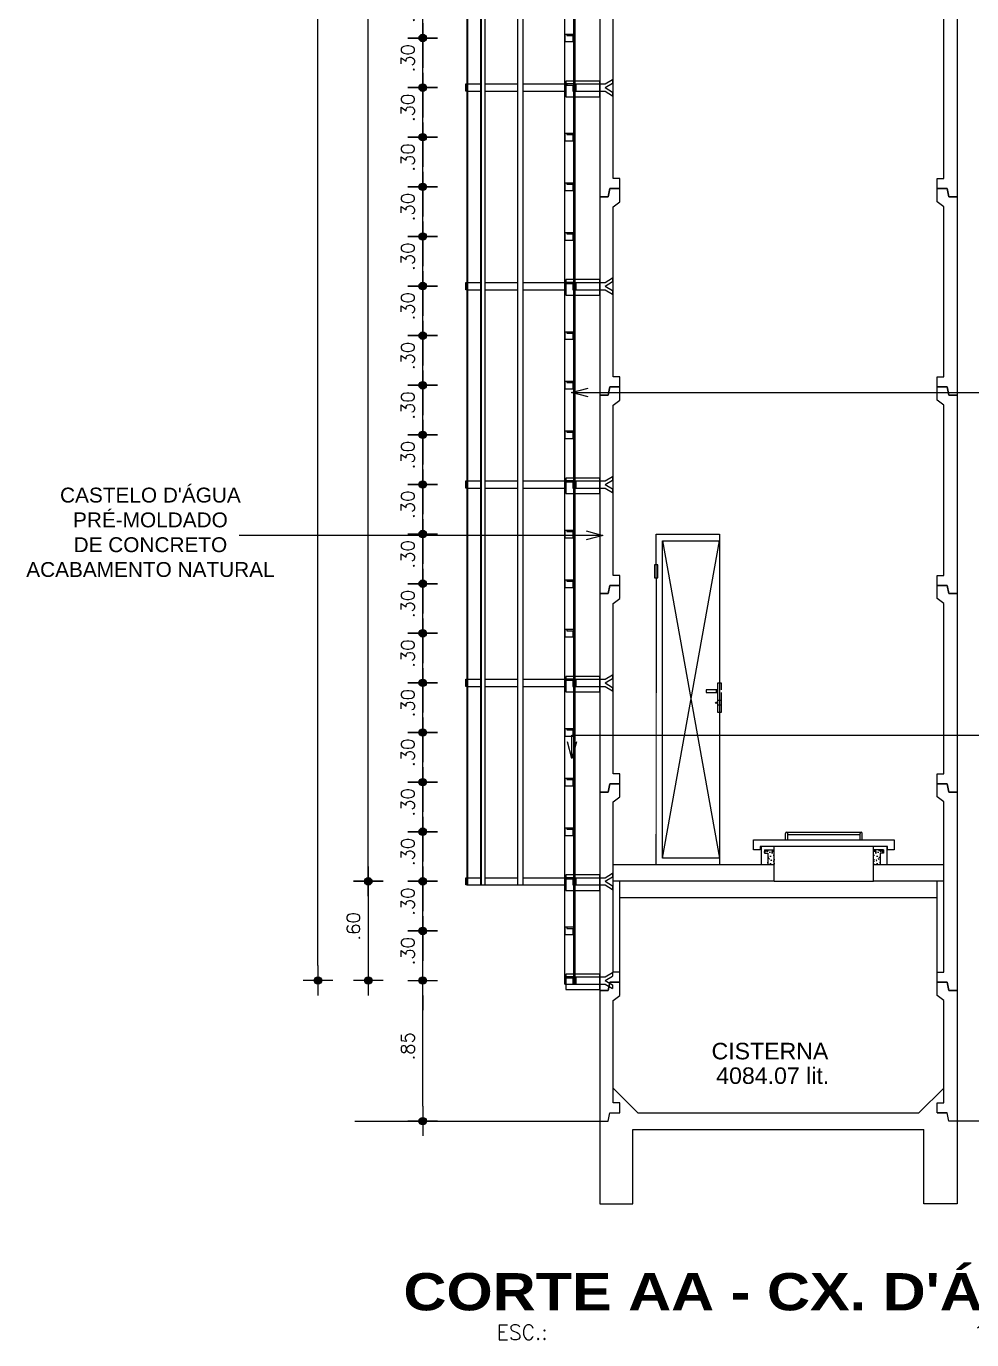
# Model space of a CAD drawing. Header units: millimetres. Extents: x 490 to 675, y -160 to -87.
# Drawn here: x 535.8 to 541.52, y -111.91 to -103.97 of the extents above; entities that cross this region are included whole.
import ezdxf
from ezdxf.enums import TextEntityAlignment as Align
from ezdxf.xclip import XClip

# ---------------------------------------------------------------- set-up
doc = ezdxf.new("R2010")
doc.units = ezdxf.units.MM
doc.header["$LTSCALE"] = 2.5
doc.header["$XCLIPFRAME"] = 2
doc.linetypes.add('DASHED2', pattern=[0.375, 0.25, -0.125])
doc.linetypes.add('HIDDEN2', pattern=[0.1875, 0.125, -0.0625])
for name, color, linetype in [('AN_TEXTOS', 2, 'Continuous'), ('ARQ_CORTE', 3, 'Continuous'), ('ARQ_ESQUADRIA', 2, 'Continuous'), ('ARQ_ESTRUTURA', 6, 'Continuous'), ('ARQ_HAT', 8, 'Continuous'), ('ARQ_PROJEÇÃO', 8, 'DASHED2'), ('ARQ_VISTA1', 7, 'Continuous'), ('ARQ_VISTA2', 2, 'Continuous'), ('COTAS', 1, 'Continuous'), ('Leader', 1, 'Continuous'), ('TITULO', 2, 'Continuous'), ('TXAMB', 2, 'Continuous')]:
    doc.layers.add(name, color=color, linetype=linetype)
doc.styles.add('ARIAL', font='arial.ttf')
doc.styles.add('COTA200', font='ROMANS.SHX')
doc.styles.add('COTA50', font='ROMANS.shx')
doc.styles.add('TIT200', font='')
doc.styles.get('TIT200').set_extended_font_data('Arial Black')
doc.dimstyles.new('COTA50', dxfattribs={"dimtxt": 0.08, "dimasz": 0.09, "dimexe": 0.05, "dimexo": 0.95, "dimgap": 0.05, "dimtad": 1, "dimzin": 4, "dimdsep": 46, "dimtxsty": 'COTA50', "dimblk": 'bola', "dimcen": -0.1, "dimdle": 0.05, "dimse1": 1, "dimse2": 1, "dimclrd": 256, "dimclre": 3, "dimclrt": 2, "dimadec": 0, "dimazin": 0, "dimtfac": 1, "dimtix": 1, "dimtmove": 2, "dimatfit": 3, "dimldrblk": 'bola', "dimfxl": 1, "dimtvp": 1.25, "dimtolj": 1, "dimtzin": 4, "dimarcsym": 0})
doc.dimstyles.new('COTA50$7', dxfattribs={"dimtxt": 0.09, "dimasz": 0.1, "dimexe": 0.05, "dimexo": 0.95, "dimgap": 0.1, "dimtad": 1, "dimzin": 4, "dimdsep": 46, "dimtxsty": 'COTA50', "dimblk": 'USERTICK', "dimblk1": 'OPEN30', "dimblk2": 'OPEN30', "dimsah": 1, "dimcen": -0.1, "dimdle": 0.05, "dimse1": 1, "dimse2": 1, "dimclrd": 256, "dimclre": 3, "dimclrt": 2, "dimadec": 0, "dimazin": 0, "dimtfac": 1, "dimtix": 1, "dimtmove": 2, "dimatfit": 3, "dimldrblk": 'OPEN30', "dimfxl": 1, "dimtvp": 1.25, "dimtolj": 1, "dimtzin": 4, "dimarcsym": 0})

# ---------------------------------------------------------------- blocks, each defined once
blk = doc.blocks.new('bola')
blk.add_hatch(color=0).paths.add_polyline_path([(-0.25, 0, 1), (0.25, 0, 1)])
at = {"color": 0}
for p, q in [((0, 1), (0, 0.25)), ((-1, 0), (-0.25, 0)), ((0.25, 0), (1, 0)), ((0, -0.25), (0, -1))]:
    blk.add_line(p, q, dxfattribs=at)
blk.add_circle((0, 0), 0.25, dxfattribs=at)
blk = doc.blocks.new('*D106')
at = {"layer": 'COTAS', "lineweight": -2}
blk.add_line((537.8728, -109.0522), (537.8728, -97.2322), dxfattribs=at)
at = {"layer": 'DEFPOINTS', "color": 0}
for p in [(537.8728, -97.1422), (538.4632, -97.1422), (538.3727, -109.1422)]:
    blk.add_point(p, dxfattribs=at)
at = {"layer": 'COTAS', "lineweight": -2, "xscale": 0.09, "yscale": 0.09, "zscale": 0.09}
for p, rotation in [((537.8728, -97.1422), 90), ((537.8728, -109.1422), 270)]:
    blk.add_blockref('bola', p, dxfattribs=dict(at, rotation=rotation))
at = {"layer": 'COTAS', "color": 2, "insert": (537.7828, -103.1422), "char_height": 0.08, "attachment_point": 5, "rotation": 90, "style": 'COTA50'}
blk.add_mtext('\\A1; 12.00', dxfattribs=at)
blk = doc.blocks.new('Degrau_Corte3')
at = {"layer": 'ARQ_VISTA1'}
for p, q in [((-0.7973, 0.0221), (-0.7198, 0.0221)), ((-0.6928, 0.0221), (-0.4958, 0.0221)), ((-0.4641, 0.0221), (-0.2125, 0.0221)), ((-0.15, 0.0221), (0, 0.0221)), ((-0.1436, -0.0221), (-0.1436, 0.0221)), ((-0.7973, -0.0221), (-0.7198, -0.0221)), ((-0.6928, -0.0221), (-0.4958, -0.0221)), ((-0.4641, -0.0221), (-0.2125, -0.0221)), ((-0.15, -0.0221), (0, -0.0221))]:
    blk.add_line(p, q, dxfattribs=at)
at = {"layer": 'ARQ_VISTA2', "color": 3}
for points in [[(-0.8036, -0.0221), (-0.81, -0.0221), (-0.81, 0.0221), (-0.8036, 0.0221)], [(-0.2005, 0.0157), (-0.1627, 0.0157), (-0.1627, -0.0221), (-0.1563, -0.0221), (-0.1563, 0.0221), (-0.2005, 0.0221)]]:
    blk.add_lwpolyline(points, close=True, dxfattribs=at)
blk = doc.blocks.new('Chumbador')
at = {"linetype": 'HIDDEN2'}
for p, q in [((0, 0), (0.033, 0)), ((0.033, 0), (0.0757, 0.0269)), ((0.033, -0.0221), (0.0757, 0.0048)), ((0.0757, 0.0269), (0.0757, 0.0048)), ((0, -0.0442), (0.033, -0.0442)), ((0.033, -0.0221), (0.0757, -0.049)), ((0.033, -0.0442), (0.0757, -0.071)), ((0.0757, -0.049), (0.0757, -0.071))]:
    blk.add_line(p, q, dxfattribs=at)
blk = doc.blocks.new('*D109')
at = {"layer": 'COTAS', "lineweight": -2}
for p, q in [((538.2024, -103.9522), (538.2024, -103.8622)), ((538.2024, -104.3422), (538.2024, -104.0422)), ((538.2024, -104.4322), (538.2024, -104.5222))]:
    blk.add_line(p, q, dxfattribs=at)
at = {"layer": 'DEFPOINTS', "color": 0}
for p in [(538.2024, -104.0422), (539.039, -104.0422), (539.1827, -104.3422)]:
    blk.add_point(p, dxfattribs=at)
at = {"layer": 'COTAS', "lineweight": -2, "xscale": 0.09, "yscale": 0.09, "zscale": 0.09}
for p, rotation in [((538.2024, -104.0422), 270), ((538.2024, -104.3422), 90)]:
    blk.add_blockref('bola', p, dxfattribs=dict(at, rotation=rotation))
at = {"layer": 'COTAS', "color": 2, "insert": (538.1124, -104.1922), "char_height": 0.08, "attachment_point": 5, "rotation": 90, "style": 'COTA50'}
blk.add_mtext('\\A1; .30', dxfattribs=at)
blk = doc.blocks.new('*D110')
at = {"layer": 'COTAS', "lineweight": -2}
for p, q in [((538.2024, -103.6522), (538.2024, -103.5622)), ((538.2024, -104.0422), (538.2024, -103.7422)), ((538.2024, -104.1322), (538.2024, -104.2222))]:
    blk.add_line(p, q, dxfattribs=at)
at = {"layer": 'DEFPOINTS', "color": 0}
for p in [(538.2024, -103.7422), (539.039, -103.7422), (539.1827, -104.0422)]:
    blk.add_point(p, dxfattribs=at)
at = {"layer": 'COTAS', "lineweight": -2, "xscale": 0.09, "yscale": 0.09, "zscale": 0.09}
for p, rotation in [((538.2024, -103.7422), 270), ((538.2024, -104.0422), 90)]:
    blk.add_blockref('bola', p, dxfattribs=dict(at, rotation=rotation))
at = {"layer": 'COTAS', "color": 2, "insert": (538.1124, -103.8922), "char_height": 0.08, "attachment_point": 5, "rotation": 90, "style": 'COTA50'}
blk.add_mtext('\\A1; .30', dxfattribs=at)
blk = doc.blocks.new('*D111')
at = {"layer": 'COTAS', "lineweight": -2}
for p, q in [((538.2024, -106.9522), (538.2024, -106.8622)), ((538.2024, -107.3422), (538.2024, -107.0422)), ((538.2024, -107.4322), (538.2024, -107.5222))]:
    blk.add_line(p, q, dxfattribs=at)
at = {"layer": 'DEFPOINTS', "color": 0}
for p in [(538.2024, -107.0422), (539.039, -107.0422), (539.1827, -107.3422)]:
    blk.add_point(p, dxfattribs=at)
at = {"layer": 'COTAS', "lineweight": -2, "xscale": 0.09, "yscale": 0.09, "zscale": 0.09}
for p, rotation in [((538.2024, -107.0422), 270), ((538.2024, -107.3422), 90)]:
    blk.add_blockref('bola', p, dxfattribs=dict(at, rotation=rotation))
at = {"layer": 'COTAS', "color": 2, "insert": (538.1124, -107.1922), "char_height": 0.08, "attachment_point": 5, "rotation": 90, "style": 'COTA50'}
blk.add_mtext('\\A1; .30', dxfattribs=at)
blk = doc.blocks.new('*D112')
at = {"layer": 'COTAS', "lineweight": -2}
for p, q in [((538.2024, -106.6522), (538.2024, -106.5622)), ((538.2024, -107.0422), (538.2024, -106.7422)), ((538.2024, -107.1322), (538.2024, -107.2222))]:
    blk.add_line(p, q, dxfattribs=at)
at = {"layer": 'DEFPOINTS', "color": 0}
for p in [(538.2024, -106.7422), (539.039, -106.7422), (539.1827, -107.0422)]:
    blk.add_point(p, dxfattribs=at)
at = {"layer": 'COTAS', "lineweight": -2, "xscale": 0.09, "yscale": 0.09, "zscale": 0.09}
for p, rotation in [((538.2024, -106.7422), 270), ((538.2024, -107.0422), 90)]:
    blk.add_blockref('bola', p, dxfattribs=dict(at, rotation=rotation))
at = {"layer": 'COTAS', "color": 2, "insert": (538.1124, -106.8922), "char_height": 0.08, "attachment_point": 5, "rotation": 90, "style": 'COTA50'}
blk.add_mtext('\\A1; .30', dxfattribs=at)
blk = doc.blocks.new('*D113')
at = {"layer": 'COTAS', "lineweight": -2}
for p, q in [((538.2024, -106.3522), (538.2024, -106.2622)), ((538.2024, -106.7422), (538.2024, -106.4422)), ((538.2024, -106.8322), (538.2024, -106.9222))]:
    blk.add_line(p, q, dxfattribs=at)
at = {"layer": 'DEFPOINTS', "color": 0}
for p in [(538.2024, -106.4422), (539.039, -106.4422), (539.1827, -106.7422)]:
    blk.add_point(p, dxfattribs=at)
at = {"layer": 'COTAS', "lineweight": -2, "xscale": 0.09, "yscale": 0.09, "zscale": 0.09}
for p, rotation in [((538.2024, -106.4422), 270), ((538.2024, -106.7422), 90)]:
    blk.add_blockref('bola', p, dxfattribs=dict(at, rotation=rotation))
at = {"layer": 'COTAS', "color": 2, "insert": (538.1124, -106.5922), "char_height": 0.08, "attachment_point": 5, "rotation": 90, "style": 'COTA50'}
blk.add_mtext('\\A1; .30', dxfattribs=at)
blk = doc.blocks.new('*D114')
at = {"layer": 'COTAS', "lineweight": -2}
for p, q in [((538.2024, -106.0522), (538.2024, -105.9622)), ((538.2024, -106.4422), (538.2024, -106.1422)), ((538.2024, -106.5322), (538.2024, -106.6222))]:
    blk.add_line(p, q, dxfattribs=at)
at = {"layer": 'DEFPOINTS', "color": 0}
for p in [(538.2024, -106.1422), (539.039, -106.1422), (539.1827, -106.4422)]:
    blk.add_point(p, dxfattribs=at)
at = {"layer": 'COTAS', "lineweight": -2, "xscale": 0.09, "yscale": 0.09, "zscale": 0.09}
for p, rotation in [((538.2024, -106.1422), 270), ((538.2024, -106.4422), 90)]:
    blk.add_blockref('bola', p, dxfattribs=dict(at, rotation=rotation))
at = {"layer": 'COTAS', "color": 2, "insert": (538.1124, -106.2922), "char_height": 0.08, "attachment_point": 5, "rotation": 90, "style": 'COTA50'}
blk.add_mtext('\\A1; .30', dxfattribs=at)
blk = doc.blocks.new('*D115')
at = {"layer": 'COTAS', "lineweight": -2}
for p, q in [((538.2024, -105.7522), (538.2024, -105.6622)), ((538.2024, -106.1422), (538.2024, -105.8422)), ((538.2024, -106.2322), (538.2024, -106.3222))]:
    blk.add_line(p, q, dxfattribs=at)
at = {"layer": 'DEFPOINTS', "color": 0}
for p in [(538.2024, -105.8422), (539.039, -105.8422), (539.1827, -106.1422)]:
    blk.add_point(p, dxfattribs=at)
at = {"layer": 'COTAS', "lineweight": -2, "xscale": 0.09, "yscale": 0.09, "zscale": 0.09}
for p, rotation in [((538.2024, -105.8422), 270), ((538.2024, -106.1422), 90)]:
    blk.add_blockref('bola', p, dxfattribs=dict(at, rotation=rotation))
at = {"layer": 'COTAS', "color": 2, "insert": (538.1124, -105.9922), "char_height": 0.08, "attachment_point": 5, "rotation": 90, "style": 'COTA50'}
blk.add_mtext('\\A1; .30', dxfattribs=at)
blk = doc.blocks.new('*D116')
at = {"layer": 'COTAS', "lineweight": -2}
for p, q in [((538.2024, -105.4522), (538.2024, -105.3622)), ((538.2024, -105.8422), (538.2024, -105.5422)), ((538.2024, -105.9322), (538.2024, -106.0222))]:
    blk.add_line(p, q, dxfattribs=at)
at = {"layer": 'DEFPOINTS', "color": 0}
for p in [(538.2024, -105.5422), (539.039, -105.5422), (539.1827, -105.8422)]:
    blk.add_point(p, dxfattribs=at)
at = {"layer": 'COTAS', "lineweight": -2, "xscale": 0.09, "yscale": 0.09, "zscale": 0.09}
for p, rotation in [((538.2024, -105.5422), 270), ((538.2024, -105.8422), 90)]:
    blk.add_blockref('bola', p, dxfattribs=dict(at, rotation=rotation))
at = {"layer": 'COTAS', "color": 2, "insert": (538.1124, -105.6922), "char_height": 0.08, "attachment_point": 5, "rotation": 90, "style": 'COTA50'}
blk.add_mtext('\\A1; .30', dxfattribs=at)
blk = doc.blocks.new('*D117')
at = {"layer": 'COTAS', "lineweight": -2}
for p, q in [((538.2024, -105.1522), (538.2024, -105.0622)), ((538.2024, -105.5422), (538.2024, -105.2422)), ((538.2024, -105.6322), (538.2024, -105.7222))]:
    blk.add_line(p, q, dxfattribs=at)
at = {"layer": 'DEFPOINTS', "color": 0}
for p in [(538.2024, -105.2422), (539.039, -105.2422), (539.1827, -105.5422)]:
    blk.add_point(p, dxfattribs=at)
at = {"layer": 'COTAS', "lineweight": -2, "xscale": 0.09, "yscale": 0.09, "zscale": 0.09}
for p, rotation in [((538.2024, -105.2422), 270), ((538.2024, -105.5422), 90)]:
    blk.add_blockref('bola', p, dxfattribs=dict(at, rotation=rotation))
at = {"layer": 'COTAS', "color": 2, "insert": (538.1124, -105.3922), "char_height": 0.08, "attachment_point": 5, "rotation": 90, "style": 'COTA50'}
blk.add_mtext('\\A1; .30', dxfattribs=at)
blk = doc.blocks.new('*D118')
at = {"layer": 'COTAS', "lineweight": -2}
for p, q in [((538.2024, -104.8522), (538.2024, -104.7622)), ((538.2024, -105.2422), (538.2024, -104.9422)), ((538.2024, -105.3322), (538.2024, -105.4222))]:
    blk.add_line(p, q, dxfattribs=at)
at = {"layer": 'DEFPOINTS', "color": 0}
for p in [(538.2024, -104.9422), (539.039, -104.9422), (539.1827, -105.2422)]:
    blk.add_point(p, dxfattribs=at)
at = {"layer": 'COTAS', "lineweight": -2, "xscale": 0.09, "yscale": 0.09, "zscale": 0.09}
for p, rotation in [((538.2024, -104.9422), 270), ((538.2024, -105.2422), 90)]:
    blk.add_blockref('bola', p, dxfattribs=dict(at, rotation=rotation))
at = {"layer": 'COTAS', "color": 2, "insert": (538.1124, -105.0922), "char_height": 0.08, "attachment_point": 5, "rotation": 90, "style": 'COTA50'}
blk.add_mtext('\\A1; .30', dxfattribs=at)
blk = doc.blocks.new('*D119')
at = {"layer": 'COTAS', "lineweight": -2}
for p, q in [((538.2024, -104.5522), (538.2024, -104.4622)), ((538.2024, -104.9422), (538.2024, -104.6422)), ((538.2024, -105.0322), (538.2024, -105.1222))]:
    blk.add_line(p, q, dxfattribs=at)
at = {"layer": 'DEFPOINTS', "color": 0}
for p in [(538.2024, -104.6422), (539.039, -104.6422), (539.1827, -104.9422)]:
    blk.add_point(p, dxfattribs=at)
at = {"layer": 'COTAS', "lineweight": -2, "xscale": 0.09, "yscale": 0.09, "zscale": 0.09}
for p, rotation in [((538.2024, -104.6422), 270), ((538.2024, -104.9422), 90)]:
    blk.add_blockref('bola', p, dxfattribs=dict(at, rotation=rotation))
at = {"layer": 'COTAS', "color": 2, "insert": (538.1124, -104.7922), "char_height": 0.08, "attachment_point": 5, "rotation": 90, "style": 'COTA50'}
blk.add_mtext('\\A1; .30', dxfattribs=at)
blk = doc.blocks.new('*D120')
at = {"layer": 'COTAS', "lineweight": -2}
for p, q in [((538.2024, -104.2522), (538.2024, -104.1622)), ((538.2024, -104.6422), (538.2024, -104.3422)), ((538.2024, -104.7322), (538.2024, -104.8222))]:
    blk.add_line(p, q, dxfattribs=at)
at = {"layer": 'DEFPOINTS', "color": 0}
for p in [(538.2024, -104.3422), (539.039, -104.3422), (539.1827, -104.6422)]:
    blk.add_point(p, dxfattribs=at)
at = {"layer": 'COTAS', "lineweight": -2, "xscale": 0.09, "yscale": 0.09, "zscale": 0.09}
for p, rotation in [((538.2024, -104.3422), 270), ((538.2024, -104.6422), 90)]:
    blk.add_blockref('bola', p, dxfattribs=dict(at, rotation=rotation))
at = {"layer": 'COTAS', "color": 2, "insert": (538.1124, -104.4922), "char_height": 0.08, "attachment_point": 5, "rotation": 90, "style": 'COTA50'}
blk.add_mtext('\\A1; .30', dxfattribs=at)
blk = doc.blocks.new('*D121')
at = {"layer": 'COTAS', "lineweight": -2}
blk.add_line((538.2024, -110.5022), (538.2024, -109.8322), dxfattribs=at)
at = {"layer": 'DEFPOINTS', "color": 0}
for p in [(538.2024, -109.7422), (539.039, -109.7422), (539.1827, -110.5922)]:
    blk.add_point(p, dxfattribs=at)
at = {"layer": 'COTAS', "lineweight": -2, "xscale": 0.09, "yscale": 0.09, "zscale": 0.09}
for p, rotation in [((538.2024, -109.7422), 90), ((538.2024, -110.5922), 270)]:
    blk.add_blockref('bola', p, dxfattribs=dict(at, rotation=rotation))
at = {"layer": 'COTAS', "color": 2, "insert": (538.1124, -110.1672), "char_height": 0.08, "attachment_point": 5, "rotation": 90, "style": 'COTA50'}
blk.add_mtext('\\A1; .85', dxfattribs=at)
blk = doc.blocks.new('*D122')
at = {"layer": 'COTAS', "lineweight": -2}
for p, q in [((538.2024, -109.3522), (538.2024, -109.2622)), ((538.2024, -109.7422), (538.2024, -109.4422)), ((538.2024, -109.8322), (538.2024, -109.9222))]:
    blk.add_line(p, q, dxfattribs=at)
at = {"layer": 'DEFPOINTS', "color": 0}
for p in [(538.2024, -109.4422), (539.039, -109.4422), (539.1827, -109.7422)]:
    blk.add_point(p, dxfattribs=at)
at = {"layer": 'COTAS', "lineweight": -2, "xscale": 0.09, "yscale": 0.09, "zscale": 0.09}
for p, rotation in [((538.2024, -109.4422), 270), ((538.2024, -109.7422), 90)]:
    blk.add_blockref('bola', p, dxfattribs=dict(at, rotation=rotation))
at = {"layer": 'COTAS', "color": 2, "insert": (538.1124, -109.5922), "char_height": 0.08, "attachment_point": 5, "rotation": 90, "style": 'COTA50'}
blk.add_mtext('\\A1; .30', dxfattribs=at)
blk = doc.blocks.new('*D123')
at = {"layer": 'COTAS', "lineweight": -2}
for p, q in [((538.2024, -109.0522), (538.2024, -108.9622)), ((538.2024, -109.4422), (538.2024, -109.1422)), ((538.2024, -109.5322), (538.2024, -109.6222))]:
    blk.add_line(p, q, dxfattribs=at)
at = {"layer": 'DEFPOINTS', "color": 0}
for p in [(538.2024, -109.1422), (539.039, -109.1422), (539.1827, -109.4422)]:
    blk.add_point(p, dxfattribs=at)
at = {"layer": 'COTAS', "lineweight": -2, "xscale": 0.09, "yscale": 0.09, "zscale": 0.09}
for p, rotation in [((538.2024, -109.1422), 270), ((538.2024, -109.4422), 90)]:
    blk.add_blockref('bola', p, dxfattribs=dict(at, rotation=rotation))
at = {"layer": 'COTAS', "color": 2, "insert": (538.1124, -109.2922), "char_height": 0.08, "attachment_point": 5, "rotation": 90, "style": 'COTA50'}
blk.add_mtext('\\A1; .30', dxfattribs=at)
blk = doc.blocks.new('*D124')
at = {"layer": 'COTAS', "lineweight": -2}
for p, q in [((538.2024, -108.7522), (538.2024, -108.6622)), ((538.2024, -109.1422), (538.2024, -108.8422)), ((538.2024, -109.2322), (538.2024, -109.3222))]:
    blk.add_line(p, q, dxfattribs=at)
at = {"layer": 'DEFPOINTS', "color": 0}
for p in [(538.2024, -108.8422), (539.039, -108.8422), (539.1827, -109.1422)]:
    blk.add_point(p, dxfattribs=at)
at = {"layer": 'COTAS', "lineweight": -2, "xscale": 0.09, "yscale": 0.09, "zscale": 0.09}
for p, rotation in [((538.2024, -108.8422), 270), ((538.2024, -109.1422), 90)]:
    blk.add_blockref('bola', p, dxfattribs=dict(at, rotation=rotation))
at = {"layer": 'COTAS', "color": 2, "insert": (538.1124, -108.9922), "char_height": 0.08, "attachment_point": 5, "rotation": 90, "style": 'COTA50'}
blk.add_mtext('\\A1; .30', dxfattribs=at)
blk = doc.blocks.new('*D125')
at = {"layer": 'COTAS', "lineweight": -2}
for p, q in [((538.2024, -108.4522), (538.2024, -108.3622)), ((538.2024, -108.8422), (538.2024, -108.5422)), ((538.2024, -108.9322), (538.2024, -109.0222))]:
    blk.add_line(p, q, dxfattribs=at)
at = {"layer": 'DEFPOINTS', "color": 0}
for p in [(538.2024, -108.5422), (539.039, -108.5422), (539.1827, -108.8422)]:
    blk.add_point(p, dxfattribs=at)
at = {"layer": 'COTAS', "lineweight": -2, "xscale": 0.09, "yscale": 0.09, "zscale": 0.09}
for p, rotation in [((538.2024, -108.5422), 270), ((538.2024, -108.8422), 90)]:
    blk.add_blockref('bola', p, dxfattribs=dict(at, rotation=rotation))
at = {"layer": 'COTAS', "color": 2, "insert": (538.1124, -108.6922), "char_height": 0.08, "attachment_point": 5, "rotation": 90, "style": 'COTA50'}
blk.add_mtext('\\A1; .30', dxfattribs=at)
blk = doc.blocks.new('*D126')
at = {"layer": 'COTAS', "lineweight": -2}
for p, q in [((538.2024, -108.1522), (538.2024, -108.0622)), ((538.2024, -108.5422), (538.2024, -108.2422)), ((538.2024, -108.6322), (538.2024, -108.7222))]:
    blk.add_line(p, q, dxfattribs=at)
at = {"layer": 'DEFPOINTS', "color": 0}
for p in [(538.2024, -108.2422), (539.039, -108.2422), (539.1827, -108.5422)]:
    blk.add_point(p, dxfattribs=at)
at = {"layer": 'COTAS', "lineweight": -2, "xscale": 0.09, "yscale": 0.09, "zscale": 0.09}
for p, rotation in [((538.2024, -108.2422), 270), ((538.2024, -108.5422), 90)]:
    blk.add_blockref('bola', p, dxfattribs=dict(at, rotation=rotation))
at = {"layer": 'COTAS', "color": 2, "insert": (538.1124, -108.3922), "char_height": 0.08, "attachment_point": 5, "rotation": 90, "style": 'COTA50'}
blk.add_mtext('\\A1; .30', dxfattribs=at)
blk = doc.blocks.new('*D127')
at = {"layer": 'COTAS', "lineweight": -2}
for p, q in [((538.2024, -107.8522), (538.2024, -107.7622)), ((538.2024, -108.2422), (538.2024, -107.9422)), ((538.2024, -108.3322), (538.2024, -108.4222))]:
    blk.add_line(p, q, dxfattribs=at)
at = {"layer": 'DEFPOINTS', "color": 0}
for p in [(538.2024, -107.9422), (539.039, -107.9422), (539.1827, -108.2422)]:
    blk.add_point(p, dxfattribs=at)
at = {"layer": 'COTAS', "lineweight": -2, "xscale": 0.09, "yscale": 0.09, "zscale": 0.09}
for p, rotation in [((538.2024, -107.9422), 270), ((538.2024, -108.2422), 90)]:
    blk.add_blockref('bola', p, dxfattribs=dict(at, rotation=rotation))
at = {"layer": 'COTAS', "color": 2, "insert": (538.1124, -108.0922), "char_height": 0.08, "attachment_point": 5, "rotation": 90, "style": 'COTA50'}
blk.add_mtext('\\A1; .30', dxfattribs=at)
blk = doc.blocks.new('*D128')
at = {"layer": 'COTAS', "lineweight": -2}
for p, q in [((538.2024, -107.5522), (538.2024, -107.4622)), ((538.2024, -107.9422), (538.2024, -107.6422)), ((538.2024, -108.0322), (538.2024, -108.1222))]:
    blk.add_line(p, q, dxfattribs=at)
at = {"layer": 'DEFPOINTS', "color": 0}
for p in [(538.2024, -107.6422), (539.039, -107.6422), (539.1827, -107.9422)]:
    blk.add_point(p, dxfattribs=at)
at = {"layer": 'COTAS', "lineweight": -2, "xscale": 0.09, "yscale": 0.09, "zscale": 0.09}
for p, rotation in [((538.2024, -107.6422), 270), ((538.2024, -107.9422), 90)]:
    blk.add_blockref('bola', p, dxfattribs=dict(at, rotation=rotation))
at = {"layer": 'COTAS', "color": 2, "insert": (538.1124, -107.7922), "char_height": 0.08, "attachment_point": 5, "rotation": 90, "style": 'COTA50'}
blk.add_mtext('\\A1; .30', dxfattribs=at)
blk = doc.blocks.new('*D129')
at = {"layer": 'COTAS', "lineweight": -2}
for p, q in [((538.2024, -107.2522), (538.2024, -107.1622)), ((538.2024, -107.6422), (538.2024, -107.3422)), ((538.2024, -107.7322), (538.2024, -107.8222))]:
    blk.add_line(p, q, dxfattribs=at)
at = {"layer": 'DEFPOINTS', "color": 0}
for p in [(538.2024, -107.3422), (539.039, -107.3422), (539.1827, -107.6422)]:
    blk.add_point(p, dxfattribs=at)
at = {"layer": 'COTAS', "lineweight": -2, "xscale": 0.09, "yscale": 0.09, "zscale": 0.09}
for p, rotation in [((538.2024, -107.3422), 270), ((538.2024, -107.6422), 90)]:
    blk.add_blockref('bola', p, dxfattribs=dict(at, rotation=rotation))
at = {"layer": 'COTAS', "color": 2, "insert": (538.1124, -107.4922), "char_height": 0.08, "attachment_point": 5, "rotation": 90, "style": 'COTA50'}
blk.add_mtext('\\A1; .30', dxfattribs=at)
blk = doc.blocks.new('*D130')
at = {"layer": 'COTAS', "lineweight": -2}
blk.add_line((537.8728, -109.2322), (537.8728, -109.6522), dxfattribs=at)
at = {"layer": 'DEFPOINTS', "color": 0}
for p in [(538.3727, -109.1422), (537.8728, -109.7422), (539.0263, -109.7422)]:
    blk.add_point(p, dxfattribs=at)
at = {"layer": 'COTAS', "lineweight": -2, "xscale": 0.09, "yscale": 0.09, "zscale": 0.09}
for p, rotation in [((537.8728, -109.1422), 90), ((537.8728, -109.7422), 270)]:
    blk.add_blockref('bola', p, dxfattribs=dict(at, rotation=rotation))
at = {"layer": 'COTAS', "color": 2, "insert": (537.7828, -109.4422), "char_height": 0.08, "attachment_point": 5, "rotation": 90, "style": 'COTA50'}
blk.add_mtext('\\A1; .60', dxfattribs=at)
blk = doc.blocks.new('*D131')
at = {"layer": 'COTAS', "lineweight": -2}
blk.add_line((537.5684, -109.6522), (537.5684, -97.2322), dxfattribs=at)
at = {"layer": 'DEFPOINTS', "color": 0}
for p in [(537.5684, -97.1422), (538.4632, -97.1422), (539.0263, -109.7422)]:
    blk.add_point(p, dxfattribs=at)
at = {"layer": 'COTAS', "lineweight": -2, "xscale": 0.09, "yscale": 0.09, "zscale": 0.09}
for p, rotation in [((537.5684, -97.1422), 90), ((537.5684, -109.7422), 270)]:
    blk.add_blockref('bola', p, dxfattribs=dict(at, rotation=rotation))
at = {"layer": 'COTAS', "color": 2, "insert": (537.4784, -103.4422), "char_height": 0.08, "attachment_point": 5, "rotation": 90, "style": 'COTA50'}
blk.add_mtext('\\A1; 12.60', dxfattribs=at)
blk = doc.blocks.new('_OPEN30')
at = {"color": 0, "linetype": 'ByBlock', "ltscale": 0.5}
for p, q in [((-1, 0.268), (0, 0)), ((0, 0), (-1, -0.268)), ((0, 0), (-1, 0))]:
    blk.add_line(p, q, dxfattribs=at)
blk = doc.blocks.new('USERTICK')
at = {"color": 0}
for p, q in [((0, 1), (0, -1)), ((-1, 0), (1, 0))]:
    blk.add_line(p, q, dxfattribs=at)
blk.add_circle((0, 0), 0.25, dxfattribs=at)
blk = doc.blocks.new('*D185')
at = {"layer": 'COTAS', "lineweight": -2}
blk.add_line((542.426, -110.5022), (542.426, -97.5822), dxfattribs=at)
at = {"layer": 'DEFPOINTS', "color": 0}
for p in [(541.4332, -97.4922), (542.426, -97.4922), (541.4332, -110.5922)]:
    blk.add_point(p, dxfattribs=at)
at = {"layer": 'COTAS', "lineweight": -2, "xscale": 0.09, "yscale": 0.09, "zscale": 0.09}
for p, rotation in [((542.426, -97.4922), 90), ((542.426, -110.5922), 270)]:
    blk.add_blockref('bola', p, dxfattribs=dict(at, rotation=rotation))
at = {"layer": 'COTAS', "color": 2, "insert": (542.336, -104.0422), "char_height": 0.08, "attachment_point": 5, "rotation": 90, "style": 'COTA50'}
blk.add_mtext('\\A1; 13.10', dxfattribs=at)
blk = doc.blocks.new('*D187')
at = {"layer": 'COTAS', "lineweight": -2}
blk.add_line((541.9697, -110.4522), (541.9697, -109.2322), dxfattribs=at)
at = {"layer": 'DEFPOINTS', "color": 0}
for p in [(541.3132, -109.1422), (541.9697, -109.1422), (541.2032, -110.5422)]:
    blk.add_point(p, dxfattribs=at)
at = {"layer": 'COTAS', "lineweight": -2, "xscale": 0.09, "yscale": 0.09, "zscale": 0.09}
for p, rotation in [((541.9697, -109.1422), 90), ((541.9697, -110.5422), 270)]:
    blk.add_blockref('bola', p, dxfattribs=dict(at, rotation=rotation))
at = {"layer": 'COTAS', "color": 2, "insert": (541.8797, -109.8422), "char_height": 0.08, "attachment_point": 5, "rotation": 90, "style": 'COTA50'}
blk.add_mtext('\\A1; 1.40', dxfattribs=at)
blk = doc.blocks.new('*D188')
at = {"layer": 'COTAS', "lineweight": -2}
blk.add_line((541.9697, -101.2822), (541.9697, -109.0522), dxfattribs=at)
at = {"layer": 'DEFPOINTS', "color": 0}
for p in [(541.2032, -101.1922), (541.3532, -109.1422), (541.9697, -109.1422)]:
    blk.add_point(p, dxfattribs=at)
at = {"layer": 'COTAS', "lineweight": -2, "xscale": 0.09, "yscale": 0.09, "zscale": 0.09}
for p, rotation in [((541.9697, -101.1922), 90), ((541.9697, -109.1422), 270)]:
    blk.add_blockref('bola', p, dxfattribs=dict(at, rotation=rotation))
at = {"layer": 'COTAS', "color": 2, "insert": (541.8797, -105.1672), "char_height": 0.08, "attachment_point": 5, "rotation": 90, "style": 'COTA50'}
blk.add_mtext('\\A1; 7.95', dxfattribs=at)

msp = doc.modelspace()

# ---------------------------------------------------------------- hatches: boundary and pattern name
at = {"layer": 'ARQ_HAT'}
h = msp.add_hatch(dxfattribs=at)
h.set_pattern_fill('AR-CONC,_O', color=256, scale=0.0075)
h.set_pattern_definition([(130, (221.255455, -63.775543), (-0.0537945137, -0.00470641), [0.005625, -0.061875]), (185, (221.255455, -63.77554), (0.01040635, 0.05641441), [0.0045, -0.0495]), (79.5486, (221.25097, -63.775935), (-0.043388204, 0.051707966), [0.004780514, -0.052585658]), (133.8158, (221.255455, -63.76054), (-0.080043079, -0.012413926), [0.0084375, -0.0928125]), (83.3644, (221.248785, -63.76158), (-0.070099703, 0.07305884), [0.007170772, -0.078878475]), (188.8158, (221.255455, -63.76054), (-0.070099646, 0.073058895), [0.00675, -0.07425]), (159, (221.247955, -63.764293), (-0.044768029, -0.030196417), [0.005625, -0.061875]), (214, (221.247955, -63.76429), (-0.01824865, 0.054386253), [0.0045, -0.0495]), (108.5486, (221.244225, -63.76681), (-0.063016697, 0.024189787), [0.004780514, -0.052585658]), (142.5, (221.255455, -63.775543), (-0.0009119891, 0.024967039), [0, -0.0489, 0, -0.05025, 0, -0.0496875]), (172.5, (221.255455, -63.775543), (-0.0197302153, 0.0295808784), [0, -0.02865, 0, -0.047775, 0, -0.0189375]), (212.5, (221.27218, -63.775543), (-0.0400366827, -0.0016916154), [0, -0.01875, 0, -0.0585, 0, -0.077625]), (222.5, (221.27968, -63.775543), (-0.0437389627, 0.0075078737), [0, -0.024375, 0, -0.03885, 0, -0.055125])])
h.paths.add_polyline_path([(540.2882, -108.9722), (540.2682, -108.9722), (540.2682, -108.9522), (540.3282, -108.9522), (540.3282, -109.0422), (540.2882, -109.0422)])
h = msp.add_hatch(dxfattribs=at)
h.set_pattern_fill('AR-CONC,_O', color=256, scale=0.0075)
h.set_pattern_definition([(50, (860.000883, -63.775543), (0.0537945137, -0.00470641), [0.005625, -0.061875]), (355, (860.000883, -63.77554), (-0.01040635, 0.05641441), [0.0045, -0.0495]), (100.4514, (860.005366, -63.775935), (0.043388204, 0.051707966), [0.004780514, -0.052585658]), (46.1842, (860.00088, -63.76054), (0.080043079, -0.012413926), [0.0084375, -0.0928125]), (96.6356, (860.00755, -63.76158), (0.070099703, 0.07305884), [0.007170772, -0.078878475]), (351.1842, (860.00088, -63.76054), (0.070099646, 0.073058895), [0.00675, -0.07425]), (21, (860.008383, -63.764293), (0.044768029, -0.030196417), [0.005625, -0.061875]), (326, (860.008383, -63.76429), (0.01824865, 0.054386253), [0.0045, -0.0495]), (71.4514, (860.012114, -63.76681), (0.063016697, 0.024189787), [0.004780514, -0.052585658]), (37.5, (860.000883, -63.775543), (0.0009119891, 0.024967039), [0, -0.0489, 0, -0.05025, 0, -0.0496875]), (7.5, (860.000883, -63.775543), (0.0197302153, 0.0295808784), [0, -0.02865, 0, -0.047775, 0, -0.0189375]), (327.5, (859.984158, -63.775543), (0.0400366827, -0.0016916154), [0, -0.01875, 0, -0.0585, 0, -0.077625]), (317.5, (859.976658, -63.775543), (0.0437389627, 0.0075078737), [0, -0.024375, 0, -0.03885, 0, -0.055125])])
h.paths.add_polyline_path([(540.9682, -108.9722), (540.9882, -108.9722), (540.9882, -108.9522), (540.9282, -108.9522), (540.9282, -109.0422), (540.9682, -109.0422)])

# ---------------------------------------------------------------- linework, layer by layer
at = {"layer": 'ARQ_CORTE'}
for p, q in [((540.2682, -108.9522), (540.3282, -108.9522)), ((540.2682, -108.9522), (540.2682, -108.9722)), ((540.2682, -108.9722), (540.2882, -108.9722)), ((540.2882, -108.9722), (540.2882, -109.0422)), ((540.3282, -109.0422), (540.3282, -108.9322)), ((540.9282, -109.0422), (540.9282, -108.9322)), ((540.9882, -108.9522), (540.9282, -108.9522)), ((540.9882, -108.9722), (540.9682, -108.9722)), ((540.9682, -108.9722), (540.9682, -109.0422)), ((540.9882, -108.9522), (540.9882, -108.9722))]:
    msp.add_line(p, q, dxfattribs=at)
at = {"layer": 'ARQ_CORTE', "color": 1}
msp.add_lwpolyline([(538.4695, -97.1201), (538.4695, -109.1643), (538.4759, -109.1643), (538.4759, -97.1201), (538.4695, -97.1201)], close=True, dxfattribs=at)
at = {"layer": 'ARQ_CORTE'}
msp.add_lwpolyline([(541.0132, -108.9322), (540.2432, -108.9322), (540.2432, -108.9522), (540.2032, -108.9522), (540.2032, -108.8922), (541.0532, -108.8922), (541.0532, -108.9522), (541.0132, -108.9522)], close=True, dxfattribs=at)
at = {"layer": 'ARQ_ESQUADRIA', "color": 8}
for p, q in [((539.653, -107.0822), (539.9972, -109.0022)), ((539.653, -109.0022), (539.9972, -107.0822)), ((539.613, -107.3072), (539.613, -108.0022))]:
    msp.add_line(p, q, dxfattribs=at)
at = {"layer": 'ARQ_ESQUADRIA', "color": 8, "linetype": 'Continuous'}
msp.add_line((539.9772, -107.9847), (539.9772, -107.9997), dxfattribs=at)
msp.add_line((539.9772, -107.9847), (539.9772, -107.9997), dxfattribs=at)
at = {"layer": 'ARQ_ESQUADRIA', "color": 8}
for points in [[(539.613, -107.2272), (539.613, -107.0422), (539.9972, -107.0422), (539.9972, -109.0422)], [(539.9972, -109.0422), (539.613, -109.0422), (539.613, -108.8572)]]:
    msp.add_lwpolyline(points, dxfattribs=at)
at = {"layer": 'ARQ_ESQUADRIA', "color": 8, "linetype": 'Continuous'}
for points in [[(539.9972, -107.9997), (539.9972, -109.0022), (539.653, -109.0022), (539.653, -107.0822), (539.9972, -107.0822), (539.9972, -107.9847)], [(540.0072, -107.9997), (540.0072, -108.1222), (539.9872, -108.1222), (539.9872, -107.9422), (540.0072, -107.9422), (540.0072, -107.9847)], [(540.0072, -107.9997), (540.0072, -108.1222), (539.9872, -108.1222), (539.9872, -107.9422), (540.0072, -107.9422), (540.0072, -107.9847)]]:
    msp.add_lwpolyline(points, dxfattribs=at)
at = {"layer": 'ARQ_ESQUADRIA', "color": 8}
msp.add_lwpolyline([(539.603, -107.3072), (539.623, -107.3072), (539.623, -107.2272), (539.603, -107.2272)], close=True, dxfattribs=at)
at = {"layer": 'ARQ_ESQUADRIA', "color": 8, "linetype": 'Continuous'}
for points in [[(539.9847, -107.9847), (539.9172, -107.9847), (539.9172, -107.9997), (539.9847, -107.9997)], [(539.9847, -107.9847), (539.9172, -107.9847), (539.9172, -107.9997), (539.9847, -107.9997)], [(540.0097, -108.075), (540.0097, -108.0495), (539.9847, -108.0495), (539.9847, -108.075)], [(540.0097, -108.075), (540.0097, -108.0495), (539.9847, -108.0495), (539.9847, -108.075)]]:
    msp.add_lwpolyline(points, close=True, dxfattribs=at)
msp.add_circle((539.9772, -108.0622), 0.0045, dxfattribs=at)
msp.add_circle((539.9772, -108.0622), 0.0045, dxfattribs=at)
at = {"layer": 'ARQ_ESTRUTURA', "ltscale": 10}
for p, q in [((540.3282, -109.0422), (539.3532, -109.0422)), ((541.3532, -109.0422), (540.9282, -109.0422)), ((540.3282, -109.1422), (539.3532, -109.1422)), ((539.3932, -109.6922), (539.3932, -109.1422)), ((541.3532, -109.1422), (540.9282, -109.1422)), ((541.3132, -109.6922), (541.3132, -109.1422)), ((539.3532, -110.3922), (539.5032, -110.5422)), ((541.3532, -110.3922), (541.2032, -110.5422)), ((539.3332, -110.5422), (539.3932, -110.5422)), ((539.5032, -110.5422), (541.2032, -110.5422)), ((541.3132, -110.5422), (541.3732, -110.5422)), ((539.2732, -110.5922), (539.2732, -111.0922)), ((539.4732, -110.6422), (541.2332, -110.6422)), ((539.4732, -111.0922), (539.4732, -110.6422)), ((541.2332, -111.0922), (541.2332, -110.6422)), ((541.4332, -110.5922), (541.4332, -111.0922)), ((539.2732, -111.0922), (539.4732, -111.0922)), ((541.4332, -111.0922), (541.2332, -111.0922))]:
    msp.add_line(p, q, dxfattribs=at)
at = {"layer": 'ARQ_ESTRUTURA'}
for p, q in [((540.3282, -109.1422), (540.3282, -109.0422)), ((540.9282, -109.1422), (540.9282, -109.0422))]:
    msp.add_line(p, q, dxfattribs=at)
at = {"layer": 'ARQ_ESTRUTURA', "color": 5, "ltscale": 10}
for p, q in [((537.7917, -110.5922), (539.2732, -110.5922)), ((542.9146, -110.5922), (541.4332, -110.5922))]:
    msp.add_line(p, q, dxfattribs=at)
at = {"layer": 'ARQ_ESTRUTURA', "ltscale": 10}
for points in [[(539.3532, -104.8922), (539.3532, -103.8622), (539.3932, -103.8322), (539.3932, -103.7522), (539.3332, -103.7522), (539.3232, -103.8022), (539.2732, -103.8022), (539.2732, -105.0022), (539.3232, -105.0022), (539.3332, -104.9522), (539.3932, -104.9522), (539.3932, -104.8922)], [(541.3532, -104.8922), (541.3532, -103.8622), (541.3132, -103.8322), (541.3132, -103.7522), (541.3732, -103.7522), (541.3832, -103.8022), (541.4332, -103.8022), (541.4332, -105.0022), (541.3832, -105.0022), (541.3732, -104.9522), (541.3132, -104.9522), (541.3132, -104.8922)], [(539.3532, -106.0922), (539.3532, -105.0622), (539.3932, -105.0322), (539.3932, -104.9522), (539.3332, -104.9522), (539.3232, -105.0022), (539.2732, -105.0022), (539.2732, -106.2022), (539.3232, -106.2022), (539.3332, -106.1522), (539.3932, -106.1522), (539.3932, -106.0922)], [(541.3532, -106.0922), (541.3532, -105.0622), (541.3132, -105.0322), (541.3132, -104.9522), (541.3732, -104.9522), (541.3832, -105.0022), (541.4332, -105.0022), (541.4332, -106.2022), (541.3832, -106.2022), (541.3732, -106.1522), (541.3132, -106.1522), (541.3132, -106.0922)], [(539.3532, -107.2922), (539.3532, -106.2622), (539.3932, -106.2322), (539.3932, -106.1522), (539.3332, -106.1522), (539.3232, -106.2022), (539.2732, -106.2022), (539.2732, -107.4022), (539.3232, -107.4022), (539.3332, -107.3522), (539.3932, -107.3522), (539.3932, -107.2922)], [(541.3532, -107.2922), (541.3532, -106.2622), (541.3132, -106.2322), (541.3132, -106.1522), (541.3732, -106.1522), (541.3832, -106.2022), (541.4332, -106.2022), (541.4332, -107.4022), (541.3832, -107.4022), (541.3732, -107.3522), (541.3132, -107.3522), (541.3132, -107.2922)], [(539.3532, -108.4922), (539.3532, -107.4622), (539.3932, -107.4322), (539.3932, -107.3522), (539.3332, -107.3522), (539.3232, -107.4022), (539.2732, -107.4022), (539.2732, -108.6022), (539.3232, -108.6022), (539.3332, -108.5522), (539.3932, -108.5522), (539.3932, -108.4922)], [(541.3532, -108.4922), (541.3532, -107.4622), (541.3132, -107.4322), (541.3132, -107.3522), (541.3732, -107.3522), (541.3832, -107.4022), (541.4332, -107.4022), (541.4332, -108.6022), (541.3832, -108.6022), (541.3732, -108.5522), (541.3132, -108.5522), (541.3132, -108.4922)], [(539.3532, -109.6922), (539.3532, -108.6622), (539.3932, -108.6322), (539.3932, -108.5522), (539.3332, -108.5522), (539.3232, -108.6022), (539.2732, -108.6022), (539.2732, -109.8022), (539.3232, -109.8022), (539.3332, -109.7522), (539.3932, -109.7522), (539.3932, -109.6922)], [(541.3532, -109.6922), (541.3532, -108.6622), (541.3132, -108.6322), (541.3132, -108.5522), (541.3732, -108.5522), (541.3832, -108.6022), (541.4332, -108.6022), (541.4332, -109.8022), (541.3832, -109.8022), (541.3732, -109.7522), (541.3132, -109.7522), (541.3132, -109.6922)], [(539.3532, -110.4822), (539.3532, -109.8622), (539.3932, -109.8322), (539.3932, -109.7522), (539.3332, -109.7522), (539.3232, -109.8022), (539.2732, -109.8022), (539.2732, -110.5922), (539.3232, -110.5922), (539.3332, -110.5422), (539.3932, -110.5422), (539.3932, -110.4822)], [(541.3532, -110.4822), (541.3532, -109.8622), (541.3132, -109.8322), (541.3132, -109.7522), (541.3732, -109.7522), (541.3832, -109.8022), (541.4332, -109.8022), (541.4332, -110.5922), (541.3832, -110.5922), (541.3732, -110.5422), (541.3132, -110.5422), (541.3132, -110.4822)]]:
    msp.add_lwpolyline(points, close=True, dxfattribs=at)
at = {"layer": 'ARQ_HAT'}
msp.add_line((541.3132, -109.2422), (539.3932, -109.2422), dxfattribs=at)
at = {"layer": 'ARQ_VISTA1', "color": 1}
for p, q in [((539.0607, -109.7643), (539.0607, -96.8175)), ((539.1168, -109.7643), (539.1168, -96.8175)), ((538.5534, -109.1643), (538.5534, -97.1201)), ((538.5579, -109.1643), (538.5579, -97.1201)), ((538.5803, -109.1643), (538.5803, -97.1201)), ((538.7773, -109.1643), (538.7773, -97.1201)), ((538.8091, -109.1643), (538.8091, -97.1201)), ((540.3968, -108.8922), (540.3968, -108.8522)), ((540.8532, -108.8459), (540.4032, -108.8459)), ((540.4095, -108.8922), (540.4095, -108.8522)), ((540.8468, -108.8609), (540.4095, -108.8609)), ((540.8468, -108.8922), (540.8468, -108.8522)), ((540.8595, -108.8922), (540.8595, -108.8522))]:
    msp.add_line(p, q, dxfattribs=at)
at = {"layer": 'ARQ_VISTA1'}
for p, q in [((539.1232, -109.7643), (539.1232, -97.7201)), ((538.5534, -109.1643), (538.5803, -109.1643)), ((538.7773, -109.1643), (538.8091, -109.1643)), ((540.3282, -109.1422), (540.9282, -109.1422)), ((539.0607, -109.7643), (539.1232, -109.7643))]:
    msp.add_line(p, q, dxfattribs=at)
at = {"layer": 'ARQ_VISTA1', "color": 1}
for centre in [(540.4032, -108.8522), (540.8532, -108.8522)]:
    msp.add_arc(centre, 0.00635, 0, 180, dxfattribs=at)
at = {"layer": 'ARQ_VISTA2', "lineweight": 0}
for p, q in [((539.613, -109.0422), (539.613, -107.0422)), ((539.9972, -107.0422), (539.613, -107.0422)), ((539.9972, -109.0422), (539.9972, -107.0422)), ((539.613, -109.0422), (539.9972, -109.0422))]:
    msp.add_line(p, q, dxfattribs=at)
at = {"layer": 'ARQ_VISTA2'}
for p, q in [((540.2482, -108.9322), (540.2482, -109.0422)), ((541.0082, -108.9322), (541.0082, -109.0422))]:
    msp.add_line(p, q, dxfattribs=at)

# ---------------------------------------------------------------- block references
at = {"layer": 'ARQ_CORTE'}
for p in [(539.2732, -104.3422), (539.2732, -105.5422), (539.2732, -106.7422), (539.2732, -107.9422), (539.2732, -109.1422)]:
    msp.add_blockref('Degrau_Corte3', p, dxfattribs=at)
at = {"layer": 'ARQ_PROJEÇÃO', "color": 4}
for p in [(539.2732, -104.3201), (539.2732, -105.5201), (539.2732, -106.7201), (539.2732, -107.9201), (539.2732, -109.1201), (539.2732, -109.7201)]:
    msp.add_blockref('Chumbador', p, dxfattribs=at)
at = {"layer": 'ARQ_VISTA1'}
ref = msp.add_blockref('Degrau_Corte3', (539.2732, -104.0422), dxfattribs=at)
XClip(ref).set_block_clipping_path([(-0.2124739288, -0.022075), (-0.1499739288, 0.022075)])
ref = msp.add_blockref('Degrau_Corte3', (539.2732, -104.3422), dxfattribs=at)
XClip(ref).set_block_clipping_path([(-0.2047969194, -0.0547990295), (0, 0.0389092814)])
ref = msp.add_blockref('Degrau_Corte3', (539.2732, -104.6422), dxfattribs=at)
XClip(ref).set_block_clipping_path([(-0.2124739288, -0.022075), (-0.1499739288, 0.022075)])
ref = msp.add_blockref('Degrau_Corte3', (539.2732, -104.9422), dxfattribs=at)
XClip(ref).set_block_clipping_path([(-0.2124739288, -0.022075), (-0.1499739288, 0.022075)])
ref = msp.add_blockref('Degrau_Corte3', (539.2732, -105.2422), dxfattribs=at)
XClip(ref).set_block_clipping_path([(-0.2124739288, -0.022075), (-0.1499739288, 0.022075)])
ref = msp.add_blockref('Degrau_Corte3', (539.2732, -105.5422), dxfattribs=at)
XClip(ref).set_block_clipping_path([(-0.2047969194, -0.0547990295), (0, 0.0389092814)])
ref = msp.add_blockref('Degrau_Corte3', (539.2732, -105.8422), dxfattribs=at)
XClip(ref).set_block_clipping_path([(-0.2124739288, -0.022075), (-0.1499739288, 0.022075)])
ref = msp.add_blockref('Degrau_Corte3', (539.2732, -106.1422), dxfattribs=at)
XClip(ref).set_block_clipping_path([(-0.2124739288, -0.022075), (-0.1499739288, 0.022075)])
ref = msp.add_blockref('Degrau_Corte3', (539.2732, -106.4422), dxfattribs=at)
XClip(ref).set_block_clipping_path([(-0.2124739288, -0.022075), (-0.1499739288, 0.022075)])
ref = msp.add_blockref('Degrau_Corte3', (539.2732, -106.7422), dxfattribs=at)
XClip(ref).set_block_clipping_path([(-0.2047969194, -0.0547990295), (0, 0.0389092814)])
ref = msp.add_blockref('Degrau_Corte3', (539.2732, -107.0422), dxfattribs=at)
XClip(ref).set_block_clipping_path([(-0.2124739288, -0.022075), (-0.1499739288, 0.022075)])
ref = msp.add_blockref('Degrau_Corte3', (539.2732, -107.3422), dxfattribs=at)
XClip(ref).set_block_clipping_path([(-0.2124739288, -0.022075), (-0.1499739288, 0.022075)])
ref = msp.add_blockref('Degrau_Corte3', (539.2732, -107.6422), dxfattribs=at)
XClip(ref).set_block_clipping_path([(-0.2124739288, -0.022075), (-0.1499739288, 0.022075)])
ref = msp.add_blockref('Degrau_Corte3', (539.2732, -107.9422), dxfattribs=at)
XClip(ref).set_block_clipping_path([(-0.2047969194, -0.0547990295), (0, 0.0389092814)])
ref = msp.add_blockref('Degrau_Corte3', (539.2732, -108.2422), dxfattribs=at)
XClip(ref).set_block_clipping_path([(-0.2124739288, -0.022075), (-0.1499739288, 0.022075)])
ref = msp.add_blockref('Degrau_Corte3', (539.2732, -108.5422), dxfattribs=at)
XClip(ref).set_block_clipping_path([(-0.2124739288, -0.022075), (-0.1499739288, 0.022075)])
ref = msp.add_blockref('Degrau_Corte3', (539.2732, -108.8422), dxfattribs=at)
XClip(ref).set_block_clipping_path([(-0.2124739288, -0.022075), (-0.1499739288, 0.022075)])
ref = msp.add_blockref('Degrau_Corte3', (539.2732, -109.1422), dxfattribs=at)
XClip(ref).set_block_clipping_path([(-0.2047969194, -0.0547990295), (0, 0.0389092814)])
ref = msp.add_blockref('Degrau_Corte3', (539.2732, -109.4422), dxfattribs=at)
XClip(ref).set_block_clipping_path([(-0.2124739288, -0.022075), (-0.1499739288, 0.022075)])
ref = msp.add_blockref('Degrau_Corte3', (539.2732, -109.7422), dxfattribs=at)
XClip(ref).set_block_clipping_path([(-0.2124739288, -0.022075), (-0.1499739288, 0.022075)])
ref = msp.add_blockref('Degrau_Corte3', (539.2732, -109.7422), dxfattribs=at)
XClip(ref).set_block_clipping_path([(-0.2047969194, -0.0547990295), (0, 0.0389092814)])

# ---------------------------------------------------------------- texts
at = {"layer": 'AN_TEXTOS', "style": 'ARIAL'}
msp.add_text('CISTERNA', height=0.1, dxfattribs=at).set_placement((540.655, -110.2189), align=Align.RIGHT)
at = {"layer": 'AN_TEXTOS', "insert": (539.9772, -110.2674), "char_height": 0.1, "attachment_point": 1, "style": 'ARIAL'}
msp.add_mtext('4084.07 lit.', dxfattribs=at)
at = {"layer": 'TITULO'}
for s, height, style, p in [("CORTE AA - CX. D'ÁGUA", 0.225, 'TIT200', (540.237, -111.6241)), ('ESC.:                                      1:50', 0.09, 'COTA200', (540.2272, -111.8694))]:
    msp.add_text(s, height=height, dxfattribs=dict(at, style=style)).set_placement(p, align=Align.MIDDLE_CENTER)
at = {"layer": 'TXAMB', "insert": (536.5555, -106.7613), "char_height": 0.09, "width": 9.265517, "attachment_point": 2, "style": 'ARIAL'}
msp.add_mtext("CASTELO D'ÁGUA \\PPRÉ-MOLDADO \\PDE CONCRETO \\PACABAMENTO NATURAL", dxfattribs=at)

# ---------------------------------------------------------------- dimensions: what is measured, and where the dimension line sits
at = {"layer": 'COTAS'}
for base, p1, p2, picture, middle in [((537.5684, -97.1422), (539.0263, -109.7422), (538.4632, -97.1422), '*D131', (537.4784, -103.4422)), ((537.8728, -97.1422), (538.3727, -109.1422), (538.4632, -97.1422), '*D106', (537.7828, -103.1422)), ((542.426, -97.4922), (541.4332, -110.5922), (541.4332, -97.4922), '*D185', (542.336, -104.0422)), ((541.9697, -109.1422), (541.2032, -101.1922), (541.3532, -109.1422), '*D188', (541.8797, -105.1672)), ((538.2024, -103.7422), (539.1827, -104.0422), (539.039, -103.7422), '*D110', (538.1124, -103.8922)), ((538.2024, -104.0422), (539.1827, -104.3422), (539.039, -104.0422), '*D109', (538.1124, -104.1922)), ((538.2024, -104.3422), (539.1827, -104.6422), (539.039, -104.3422), '*D120', (538.1124, -104.4922)), ((538.2024, -104.6422), (539.1827, -104.9422), (539.039, -104.6422), '*D119', (538.1124, -104.7922)), ((538.2024, -104.9422), (539.1827, -105.2422), (539.039, -104.9422), '*D118', (538.1124, -105.0922)), ((538.2024, -105.2422), (539.1827, -105.5422), (539.039, -105.2422), '*D117', (538.1124, -105.3922)), ((538.2024, -105.5422), (539.1827, -105.8422), (539.039, -105.5422), '*D116', (538.1124, -105.6922)), ((538.2024, -105.8422), (539.1827, -106.1422), (539.039, -105.8422), '*D115', (538.1124, -105.9922)), ((538.2024, -106.1422), (539.1827, -106.4422), (539.039, -106.1422), '*D114', (538.1124, -106.2922)), ((538.2024, -106.4422), (539.1827, -106.7422), (539.039, -106.4422), '*D113', (538.1124, -106.5922)), ((538.2024, -106.7422), (539.1827, -107.0422), (539.039, -106.7422), '*D112', (538.1124, -106.8922)), ((538.2024, -107.0422), (539.1827, -107.3422), (539.039, -107.0422), '*D111', (538.1124, -107.1922)), ((538.2024, -107.3422), (539.1827, -107.6422), (539.039, -107.3422), '*D129', (538.1124, -107.4922)), ((538.2024, -107.6422), (539.1827, -107.9422), (539.039, -107.6422), '*D128', (538.1124, -107.7922)), ((538.2024, -107.9422), (539.1827, -108.2422), (539.039, -107.9422), '*D127', (538.1124, -108.0922)), ((538.2024, -108.2422), (539.1827, -108.5422), (539.039, -108.2422), '*D126', (538.1124, -108.3922)), ((538.2024, -108.5422), (539.1827, -108.8422), (539.039, -108.5422), '*D125', (538.1124, -108.6922)), ((538.2024, -108.8422), (539.1827, -109.1422), (539.039, -108.8422), '*D124', (538.1124, -108.9922)), ((538.2024, -109.1422), (539.1827, -109.4422), (539.039, -109.1422), '*D123', (538.1124, -109.2922)), ((537.8728, -109.7422), (538.3727, -109.1422), (539.0263, -109.7422), '*D130', (537.7828, -109.4422)), ((541.9697, -109.1422), (541.2032, -110.5422), (541.3132, -109.1422), '*D187', (541.8797, -109.8422)), ((538.2024, -109.4422), (539.1827, -109.7422), (539.039, -109.4422), '*D122', (538.1124, -109.5922)), ((538.2024, -109.7422), (539.1827, -110.5922), (539.039, -109.7422), '*D121', (538.1124, -110.1672))]:
    dim = msp.add_linear_dim(base=base, p1=p1, p2=p2, angle=90, dimstyle='COTA50', override={"dimpost": ' <>'}, dxfattribs=at)
    dim.commit()
    dim.dimension.update_dxf_attribs({"geometry": picture, "text_midpoint": middle})

# ---------------------------------------------------------------- leaders
at = {"layer": 'Leader'}
for points in [[(539.1029, -106.1863), (540.9961, -106.1863), (542.5641, -106.1863)], [(539.2906, -107.0498), (537.0927, -107.0498)], [(539.1046, -108.3984), (539.1046, -108.2583), (542.5931, -108.2583)]]:
    msp.add_leader(points, dimstyle='COTA50$7', dxfattribs=at)

doc.saveas('drawing.dxf')
